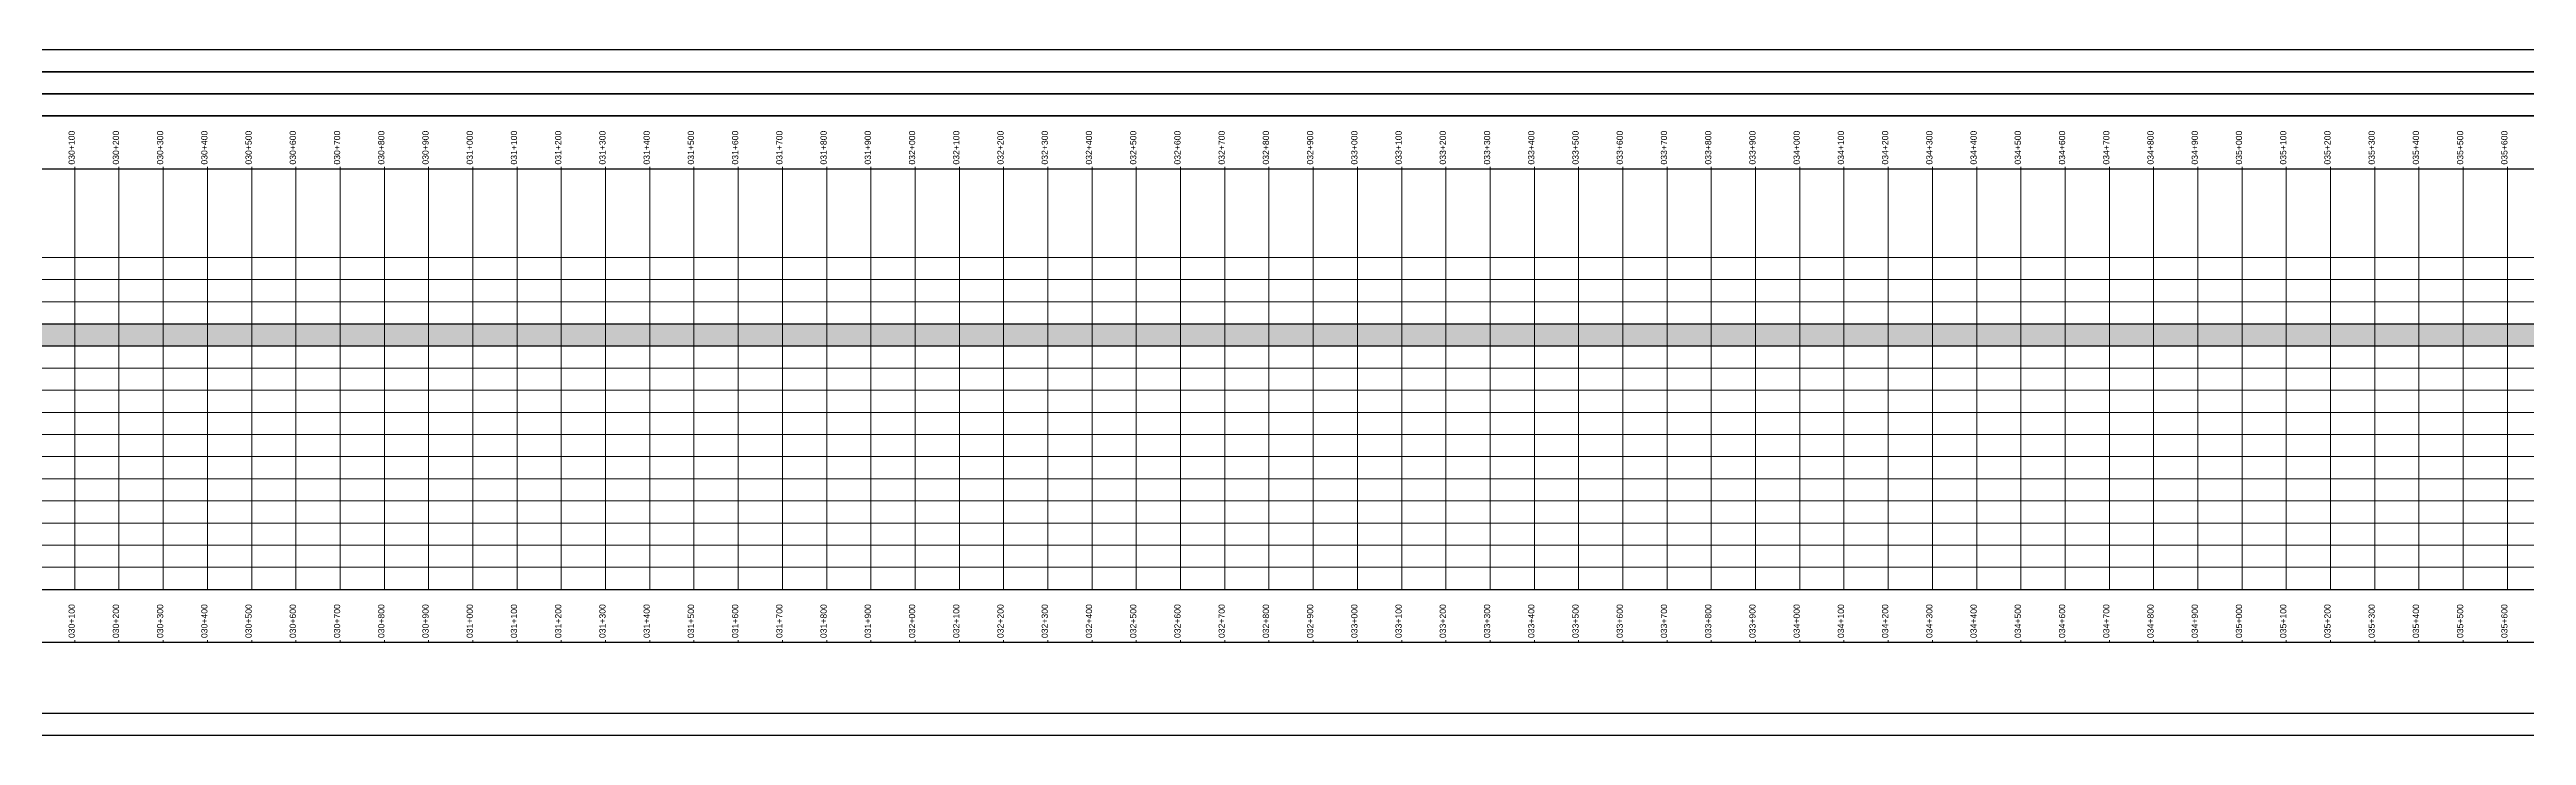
# Model space of a CAD drawing. Extents: x -247 to 52513, y 3400 to 5000.
# Drawn here: x 30043 to 35643, y 3450 to 5000 of the extents above; entities that cross this region are included whole.
import ezdxf

# ---------------------------------------------------------------- set-up
doc = ezdxf.new("R2010")
doc.units = 0
doc.linetypes.add('Dashed', pattern=[0])
for name, color, linetype in [('Activity Lines', 7, 'Continuous'), ('Chainage Text', 7, 'Continuous'), ('Entity', 7, 'Continuous'), ('Markers-One', 7, 'Continuous'), ('Outer Box', 7, 'Continuous'), ('Package', 7, 'Continuous'), ('Section', 7, 'Continuous'), ('Vertical Chainage Lines', 7, 'Continuous')]:
    doc.layers.add(name, color=color, linetype=linetype)
doc.styles.add('True type font', font='Arial.ttf')

msp = doc.modelspace()

# ---------------------------------------------------------------- hatches: boundary and pattern name
at = {"true_color": 0x28209d}
msp.add_hatch(color=197, dxfattribs=at).paths.add_polyline_path([(2000, 4380), (40000, 4380), (40000, 4330), (2000, 4330)])

# ---------------------------------------------------------------- linework, layer by layer
msp.add_lwpolyline([(2000, 4380), (40000, 4380), (40000, 4330), (2000, 4330)], close=True)
at = {"layer": 'Activity Lines', "color": 250, "linetype": 'Dashed', "lineweight": 15, "true_color": 0x000000}
msp.add_polyline3d([(53, 4530, 0), (52150, 4530, 0)], dxfattribs=at)
at = {"layer": 'Activity Lines', "color": 135, "linetype": 'Dashed', "lineweight": 15, "true_color": 0xda2b99}
msp.add_polyline3d([(53, 4480, 0), (52150, 4480, 0)], dxfattribs=at)
at = {"layer": 'Activity Lines', "color": 92, "linetype": 'Dashed', "lineweight": 15, "true_color": 0xb71de2}
msp.add_polyline3d([(53, 4430, 0), (52150, 4430, 0)], dxfattribs=at)
at = {"layer": 'Activity Lines', "color": 37, "linetype": 'Dashed', "lineweight": 15, "true_color": 0x4f0fff}
msp.add_polyline3d([(53, 4380, 0), (52150, 4380, 0)], dxfattribs=at)
at = {"layer": 'Activity Lines', "color": 11, "linetype": 'Dashed', "lineweight": 15, "true_color": 0x3ee08c}
msp.add_polyline3d([(53, 4330, 0), (52150, 4330, 0)], dxfattribs=at)
at = {"layer": 'Activity Lines', "color": 240, "linetype": 'Dashed', "lineweight": 15, "true_color": 0x724646}
msp.add_polyline3d([(53, 4280, 0), (52150, 4280, 0)], dxfattribs=at)
at = {"layer": 'Activity Lines', "color": 145, "linetype": 'Dashed', "lineweight": 15, "true_color": 0xc63939}
msp.add_polyline3d([(53, 4230, 0), (52150, 4230, 0)], dxfattribs=at)
at = {"layer": 'Activity Lines', "color": 43, "linetype": 'Dashed', "lineweight": 15, "true_color": 0x2bd43f}
msp.add_polyline3d([(53, 4180, 0), (52150, 4180, 0)], dxfattribs=at)
at = {"layer": 'Activity Lines', "color": 240, "linetype": 'Dashed', "lineweight": 15, "true_color": 0xeb0a42}
msp.add_polyline3d([(53, 4130, 0), (52150, 4130, 0)], dxfattribs=at)
at = {"layer": 'Activity Lines', "color": 163, "linetype": 'Dashed', "lineweight": 15, "true_color": 0x407d60}
msp.add_polyline3d([(53, 4080, 0), (52150, 4080, 0)], dxfattribs=at)
at = {"layer": 'Activity Lines', "color": 53, "linetype": 'Dashed', "lineweight": 15, "true_color": 0xe675a8}
msp.add_polyline3d([(53, 4030, 0), (52150, 4030, 0)], dxfattribs=at)
at = {"layer": 'Activity Lines', "color": 145, "linetype": 'Dashed', "lineweight": 15, "true_color": 0xf71d48}
msp.add_polyline3d([(53, 3980, 0), (52150, 3980, 0)], dxfattribs=at)
at = {"layer": 'Activity Lines', "color": 197, "linetype": 'Dashed', "lineweight": 15, "true_color": 0x28209d}
msp.add_polyline3d([(53, 3930, 0), (52150, 3930, 0)], dxfattribs=at)
at = {"layer": 'Activity Lines', "color": 252, "linetype": 'Dashed', "lineweight": 15, "true_color": 0xc3327f}
msp.add_polyline3d([(53, 3880, 0), (52150, 3880, 0)], dxfattribs=at)
at = {"layer": 'Activity Lines', "color": 221, "linetype": 'Dashed', "lineweight": 15, "true_color": 0x38f09a}
msp.add_polyline3d([(53, 3830, 0), (52150, 3830, 0)], dxfattribs=at)
at = {"layer": 'Entity', "color": 9, "lineweight": 25}
for points in [[(54, 4900, 0), (52149, 4900, 0), (52149, 4850, 0), (54, 4850, 0)], [(54, 3500, 0), (52149, 3500, 0), (52149, 3450, 0), (54, 3450, 0)], [(54, 3500, 0), (52149, 3500, 0), (52149, 3450, 0), (54, 3450, 0)]]:
    msp.add_polyline3d(points, close=True, dxfattribs=at)
at = {"layer": 'Markers-One', "color": 41, "linetype": 'Dashed', "lineweight": 0, "true_color": 0xe0e0e0}
for points in [[(30100, 4730, 0), (30100, 4735, 0)], [(30200, 4730, 0), (30200, 4735, 0)], [(30300, 4730, 0), (30300, 4735, 0)], [(30400, 4730, 0), (30400, 4735, 0)], [(30500, 4730, 0), (30500, 4735, 0)], [(30600, 4730, 0), (30600, 4735, 0)], [(30700, 4730, 0), (30700, 4735, 0)], [(30800, 4730, 0), (30800, 4735, 0)], [(30900, 4730, 0), (30900, 4735, 0)], [(31000, 4730, 0), (31000, 4735, 0)], [(31100, 4730, 0), (31100, 4735, 0)], [(31200, 4730, 0), (31200, 4735, 0)], [(31300, 4730, 0), (31300, 4735, 0)], [(31400, 4730, 0), (31400, 4735, 0)], [(31500, 4730, 0), (31500, 4735, 0)], [(31600, 4730, 0), (31600, 4735, 0)], [(31700, 4730, 0), (31700, 4735, 0)], [(31800, 4730, 0), (31800, 4735, 0)], [(31900, 4730, 0), (31900, 4735, 0)], [(32000, 4730, 0), (32000, 4735, 0)], [(32100, 4730, 0), (32100, 4735, 0)], [(32200, 4730, 0), (32200, 4735, 0)], [(32300, 4730, 0), (32300, 4735, 0)], [(32400, 4730, 0), (32400, 4735, 0)], [(32500, 4730, 0), (32500, 4735, 0)], [(32600, 4730, 0), (32600, 4735, 0)], [(32700, 4730, 0), (32700, 4735, 0)], [(32800, 4730, 0), (32800, 4735, 0)], [(32900, 4730, 0), (32900, 4735, 0)], [(33000, 4730, 0), (33000, 4735, 0)], [(33100, 4730, 0), (33100, 4735, 0)], [(33200, 4730, 0), (33200, 4735, 0)], [(33300, 4730, 0), (33300, 4735, 0)], [(33400, 4730, 0), (33400, 4735, 0)], [(33500, 4730, 0), (33500, 4735, 0)], [(33600, 4730, 0), (33600, 4735, 0)], [(33700, 4730, 0), (33700, 4735, 0)], [(33800, 4730, 0), (33800, 4735, 0)], [(33900, 4730, 0), (33900, 4735, 0)], [(34000, 4730, 0), (34000, 4735, 0)], [(34100, 4730, 0), (34100, 4735, 0)], [(34200, 4730, 0), (34200, 4735, 0)], [(34300, 4730, 0), (34300, 4735, 0)], [(34400, 4730, 0), (34400, 4735, 0)], [(34500, 4730, 0), (34500, 4735, 0)], [(34600, 4730, 0), (34600, 4735, 0)], [(34700, 4730, 0), (34700, 4735, 0)], [(34800, 4730, 0), (34800, 4735, 0)], [(34900, 4730, 0), (34900, 4735, 0)], [(35000, 4730, 0), (35000, 4735, 0)], [(35100, 4730, 0), (35100, 4735, 0)], [(35200, 4730, 0), (35200, 4735, 0)], [(35300, 4730, 0), (35300, 4735, 0)], [(35400, 4730, 0), (35400, 4735, 0)], [(35500, 4730, 0), (35500, 4735, 0)], [(35600, 4730, 0), (35600, 4735, 0)], [(30100, 3660, 0), (30100, 3665, 0)], [(30200, 3660, 0), (30200, 3665, 0)], [(30300, 3660, 0), (30300, 3665, 0)], [(30400, 3660, 0), (30400, 3665, 0)], [(30500, 3660, 0), (30500, 3665, 0)], [(30600, 3660, 0), (30600, 3665, 0)], [(30700, 3660, 0), (30700, 3665, 0)], [(30800, 3660, 0), (30800, 3665, 0)], [(30900, 3660, 0), (30900, 3665, 0)], [(31000, 3660, 0), (31000, 3665, 0)], [(31100, 3660, 0), (31100, 3665, 0)], [(31200, 3660, 0), (31200, 3665, 0)], [(31300, 3660, 0), (31300, 3665, 0)], [(31400, 3660, 0), (31400, 3665, 0)], [(31500, 3660, 0), (31500, 3665, 0)], [(31600, 3660, 0), (31600, 3665, 0)], [(31700, 3660, 0), (31700, 3665, 0)], [(31800, 3660, 0), (31800, 3665, 0)], [(31900, 3660, 0), (31900, 3665, 0)], [(32000, 3660, 0), (32000, 3665, 0)], [(32100, 3660, 0), (32100, 3665, 0)], [(32200, 3660, 0), (32200, 3665, 0)], [(32300, 3660, 0), (32300, 3665, 0)], [(32400, 3660, 0), (32400, 3665, 0)], [(32500, 3660, 0), (32500, 3665, 0)], [(32600, 3660, 0), (32600, 3665, 0)], [(32700, 3660, 0), (32700, 3665, 0)], [(32800, 3660, 0), (32800, 3665, 0)], [(32900, 3660, 0), (32900, 3665, 0)], [(33000, 3660, 0), (33000, 3665, 0)], [(33100, 3660, 0), (33100, 3665, 0)], [(33200, 3660, 0), (33200, 3665, 0)], [(33300, 3660, 0), (33300, 3665, 0)], [(33400, 3660, 0), (33400, 3665, 0)], [(33500, 3660, 0), (33500, 3665, 0)], [(33600, 3660, 0), (33600, 3665, 0)], [(33700, 3660, 0), (33700, 3665, 0)], [(33800, 3660, 0), (33800, 3665, 0)], [(33900, 3660, 0), (33900, 3665, 0)], [(34000, 3660, 0), (34000, 3665, 0)], [(34100, 3660, 0), (34100, 3665, 0)], [(34200, 3660, 0), (34200, 3665, 0)], [(34300, 3660, 0), (34300, 3665, 0)], [(34400, 3660, 0), (34400, 3665, 0)], [(34500, 3660, 0), (34500, 3665, 0)], [(34600, 3660, 0), (34600, 3665, 0)], [(34700, 3660, 0), (34700, 3665, 0)], [(34800, 3660, 0), (34800, 3665, 0)], [(34900, 3660, 0), (34900, 3665, 0)], [(35000, 3660, 0), (35000, 3665, 0)], [(35100, 3660, 0), (35100, 3665, 0)], [(35200, 3660, 0), (35200, 3665, 0)], [(35300, 3660, 0), (35300, 3665, 0)], [(35400, 3660, 0), (35400, 3665, 0)], [(35500, 3660, 0), (35500, 3665, 0)], [(35600, 3660, 0), (35600, 3665, 0)]]:
    msp.add_polyline3d(points, dxfattribs=at)
at = {"layer": 'Outer Box', "color": 9, "lineweight": 5}
msp.add_polyline3d([(-247, 5000, 0), (52450, 5000, 0), (52450, 3450, 0), (-247, 3450, 0)], close=True, dxfattribs=at)
at = {"layer": 'Package', "color": 9, "lineweight": 25}
for points in [[(53, 5000, 0), (52150, 5000, 0), (52150, 4950, 0), (53, 4950, 0)], [(53, 4850, 0), (52150, 4850, 0), (52150, 4730, 0), (53, 4730, 0)], [(53, 3780, 0), (52150, 3780, 0), (52150, 3660, 0), (53, 3660, 0)]]:
    msp.add_polyline3d(points, close=True, dxfattribs=at)
at = {"layer": 'Section', "color": 9, "lineweight": 25}
for points in [[(53, 4950, 0), (51150, 4950, 0), (51150, 4900, 0), (53, 4900, 0)], [(53, 4950, 0), (52140, 4950, 0), (52140, 4900, 0), (53, 4900, 0)], [(53, 4950, 0), (52150, 4950, 0), (52150, 4900, 0), (53, 4900, 0)], [(53, 4950, 0), (52150, 4950, 0), (52150, 4900, 0), (53, 4900, 0)], [(53, 4950, 0), (52150, 4950, 0), (52150, 4900, 0), (53, 4900, 0)], [(53, 4950, 0), (52150, 4950, 0), (52150, 4900, 0), (53, 4900, 0)], [(53, 4950, 0), (52150, 4950, 0), (52150, 4900, 0), (53, 4900, 0)], [(53, 4950, 0), (52150, 4950, 0), (52150, 4900, 0), (53, 4900, 0)], [(53, 4950, 0), (52150, 4950, 0), (52150, 4900, 0), (53, 4900, 0)], [(53, 4950, 0), (52145, 4950, 0), (52145, 4900, 0), (53, 4900, 0)]]:
    msp.add_polyline3d(points, close=True, dxfattribs=at)
at = {"layer": 'Vertical Chainage Lines', "color": 41, "linetype": 'Dashed', "lineweight": 0, "true_color": 0xe0e0e0}
for points in [[(30100, 4730, 0), (30100, 3780, 0)], [(30200, 4730, 0), (30200, 3780, 0)], [(30300, 4730, 0), (30300, 3780, 0)], [(30400, 4730, 0), (30400, 3780, 0)], [(30500, 4730, 0), (30500, 3780, 0)], [(30600, 4730, 0), (30600, 3780, 0)], [(30700, 4730, 0), (30700, 3780, 0)], [(30800, 4730, 0), (30800, 3780, 0)], [(30900, 4730, 0), (30900, 3780, 0)], [(31000, 4730, 0), (31000, 3780, 0)], [(31100, 4730, 0), (31100, 3780, 0)], [(31200, 4730, 0), (31200, 3780, 0)], [(31300, 4730, 0), (31300, 3780, 0)], [(31400, 4730, 0), (31400, 3780, 0)], [(31500, 4730, 0), (31500, 3780, 0)], [(31600, 4730, 0), (31600, 3780, 0)], [(31700, 4730, 0), (31700, 3780, 0)], [(31800, 4730, 0), (31800, 3780, 0)], [(31900, 4730, 0), (31900, 3780, 0)], [(32000, 4730, 0), (32000, 3780, 0)], [(32100, 4730, 0), (32100, 3780, 0)], [(32200, 4730, 0), (32200, 3780, 0)], [(32300, 4730, 0), (32300, 3780, 0)], [(32400, 4730, 0), (32400, 3780, 0)], [(32500, 4730, 0), (32500, 3780, 0)], [(32600, 4730, 0), (32600, 3780, 0)], [(32700, 4730, 0), (32700, 3780, 0)], [(32800, 4730, 0), (32800, 3780, 0)], [(32900, 4730, 0), (32900, 3780, 0)], [(33000, 4730, 0), (33000, 3780, 0)], [(33100, 4730, 0), (33100, 3780, 0)], [(33200, 4730, 0), (33200, 3780, 0)], [(33300, 4730, 0), (33300, 3780, 0)], [(33400, 4730, 0), (33400, 3780, 0)], [(33500, 4730, 0), (33500, 3780, 0)], [(33600, 4730, 0), (33600, 3780, 0)], [(33700, 4730, 0), (33700, 3780, 0)], [(33800, 4730, 0), (33800, 3780, 0)], [(33900, 4730, 0), (33900, 3780, 0)], [(34000, 4730, 0), (34000, 3780, 0)], [(34100, 4730, 0), (34100, 3780, 0)], [(34200, 4730, 0), (34200, 3780, 0)], [(34300, 4730, 0), (34300, 3780, 0)], [(34400, 4730, 0), (34400, 3780, 0)], [(34500, 4730, 0), (34500, 3780, 0)], [(34600, 4730, 0), (34600, 3780, 0)], [(34700, 4730, 0), (34700, 3780, 0)], [(34800, 4730, 0), (34800, 3780, 0)], [(34900, 4730, 0), (34900, 3780, 0)], [(35000, 4730, 0), (35000, 3780, 0)], [(35100, 4730, 0), (35100, 3780, 0)], [(35200, 4730, 0), (35200, 3780, 0)], [(35300, 4730, 0), (35300, 3780, 0)], [(35400, 4730, 0), (35400, 3780, 0)], [(35500, 4730, 0), (35500, 3780, 0)], [(35600, 4730, 0), (35600, 3780, 0)]]:
    msp.add_polyline3d(points, dxfattribs=at)

# ---------------------------------------------------------------- texts
at = {"layer": 'Chainage Text', "color": 9, "lineweight": 15, "style": 'True type font'}
for s, p in [('030+100', (30100, 4740)), ('030+200', (30200, 4740)), ('030+300', (30300, 4740)), ('030+400', (30400, 4740)), ('030+500', (30500, 4740)), ('030+600', (30600, 4740)), ('030+700', (30700, 4740)), ('030+800', (30800, 4740)), ('030+900', (30900, 4740)), ('031+000', (31000, 4740)), ('031+100', (31100, 4740)), ('031+200', (31200, 4740)), ('031+300', (31300, 4740)), ('031+400', (31400, 4740)), ('031+500', (31500, 4740)), ('031+600', (31600, 4740)), ('031+700', (31700, 4740)), ('031+800', (31800, 4740)), ('031+900', (31900, 4740)), ('032+000', (32000, 4740)), ('032+100', (32100, 4740)), ('032+200', (32200, 4740)), ('032+300', (32300, 4740)), ('032+400', (32400, 4740)), ('032+500', (32500, 4740)), ('032+600', (32600, 4740)), ('032+700', (32700, 4740)), ('032+800', (32800, 4740)), ('032+900', (32900, 4740)), ('033+000', (33000, 4740)), ('033+100', (33100, 4740)), ('033+200', (33200, 4740)), ('033+300', (33300, 4740)), ('033+400', (33400, 4740)), ('033+500', (33500, 4740)), ('033+600', (33600, 4740)), ('033+700', (33700, 4740)), ('033+800', (33800, 4740)), ('033+900', (33900, 4740)), ('034+000', (34000, 4740)), ('034+100', (34100, 4740)), ('034+200', (34200, 4740)), ('034+300', (34300, 4740)), ('034+400', (34400, 4740)), ('034+500', (34500, 4740)), ('034+600', (34600, 4740)), ('034+700', (34700, 4740)), ('034+800', (34800, 4740)), ('034+900', (34900, 4740)), ('035+000', (35000, 4740)), ('035+100', (35100, 4740)), ('035+200', (35200, 4740)), ('035+300', (35300, 4740)), ('035+400', (35400, 4740)), ('035+500', (35500, 4740)), ('035+600', (35600, 4740)), ('030+100', (30100, 3670)), ('030+200', (30200, 3670)), ('030+300', (30300, 3670)), ('030+400', (30400, 3670)), ('030+500', (30500, 3670)), ('030+600', (30600, 3670)), ('030+700', (30700, 3670)), ('030+800', (30800, 3670)), ('030+900', (30900, 3670)), ('031+000', (31000, 3670)), ('031+100', (31100, 3670)), ('031+200', (31200, 3670)), ('031+300', (31300, 3670)), ('031+400', (31400, 3670)), ('031+500', (31500, 3670)), ('031+600', (31600, 3670)), ('031+700', (31700, 3670)), ('031+800', (31800, 3670)), ('031+900', (31900, 3670)), ('032+000', (32000, 3670)), ('032+100', (32100, 3670)), ('032+200', (32200, 3670)), ('032+300', (32300, 3670)), ('032+400', (32400, 3670)), ('032+500', (32500, 3670)), ('032+600', (32600, 3670)), ('032+700', (32700, 3670)), ('032+800', (32800, 3670)), ('032+900', (32900, 3670)), ('033+000', (33000, 3670)), ('033+100', (33100, 3670)), ('033+200', (33200, 3670)), ('033+300', (33300, 3670)), ('033+400', (33400, 3670)), ('033+500', (33500, 3670)), ('033+600', (33600, 3670)), ('033+700', (33700, 3670)), ('033+800', (33800, 3670)), ('033+900', (33900, 3670)), ('034+000', (34000, 3670)), ('034+100', (34100, 3670)), ('034+200', (34200, 3670)), ('034+300', (34300, 3670)), ('034+400', (34400, 3670)), ('034+500', (34500, 3670)), ('034+600', (34600, 3670)), ('034+700', (34700, 3670)), ('034+800', (34800, 3670)), ('034+900', (34900, 3670)), ('035+000', (35000, 3670)), ('035+100', (35100, 3670)), ('035+200', (35200, 3670)), ('035+300', (35300, 3670)), ('035+400', (35400, 3670)), ('035+500', (35500, 3670)), ('035+600', (35600, 3670))]:
    msp.add_text(s, height=14, rotation=90, dxfattribs=at).set_placement(p)

doc.saveas('drawing.dxf')
